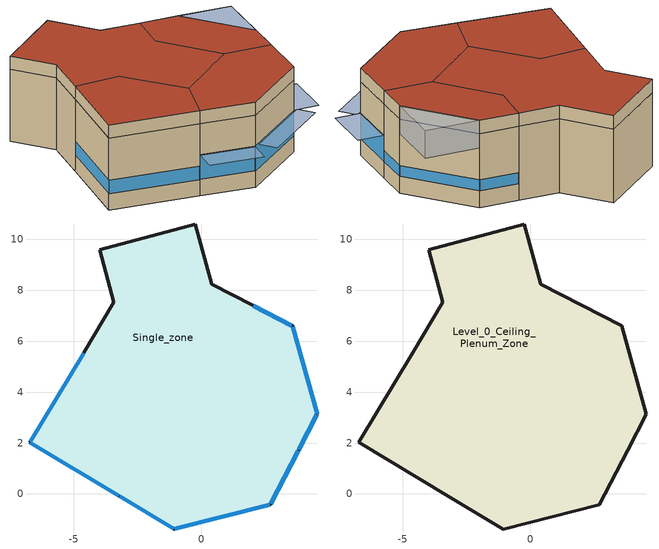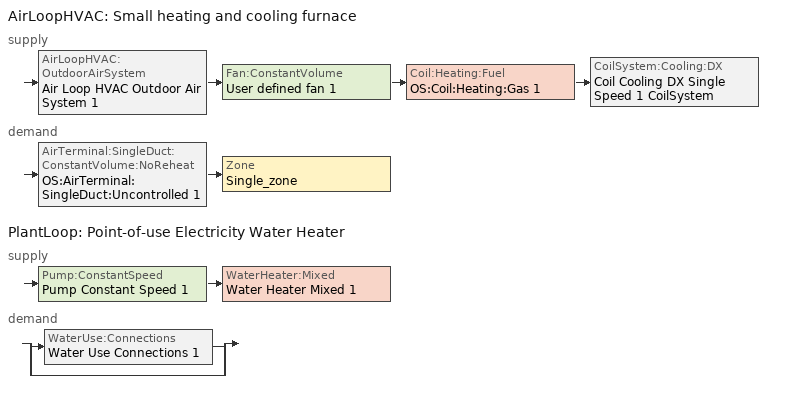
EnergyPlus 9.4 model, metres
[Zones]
Single_zone
 floor ground (SLAB-ON-GRADE-FLOOR): 2.02,7.4 3.58,6.6 4.55,3.13 3.82,1.72 1.88,2.7 1.05,5.8 z0; -0.23,10.6 0.4,8.23 2.02,7.4 1.05,5.8 1.88,2.7 -1.75,1.69 -2.67,4.77 -4.61,5.55 -3.44,7.52 -3.99,9.59 z0; 1.88,2.7 3.82,1.72 2.71,-0.41 -1.07,-1.37 -3.22,-0.08 -1.75,1.69 z0; -4.61,5.55 -2.67,4.77 -1.75,1.69 -3.22,-0.08 -6.73,2.02 z0
 wall outside (EXTERIOR-WALL): 3.58,6.6 2.02,7.4 0.4,8.23 -0.23,10.6 -3.99,9.59 -3.44,7.52 -4.61,5.55 -6.73,2.02 -3.22,-0.08 -1.07,-1.37 2.71,-0.41 3.82,1.72 4.55,3.13 3.58,6.6 z0:3.35
 window (3'0" x 3'0" Double pane  Alum Construction): 3.56,6.61 2.04,7.39 / 3.83,1.74 4.54,3.11 z0.76:1.26; 4.54,3.15 3.59,6.57 z0.76:1.25; -1.04,-1.37 2.69,-0.42 / -3.2,-0.1 -1.09,-1.36 / 2.73,-0.39 3.81,1.7 z0.76:1.92; -4.62,5.53 -6.72,2.04 / -6.71,2.01 -3.24,-0.07 z0.76:1.38
 ceiling to Level_0_Ceiling_Plenum_Zone (Default interior ceiling): 3.82,1.72 4.55,3.13 3.58,6.6 2.02,7.4 1.05,5.8 1.88,2.7 z3.35; -1.75,1.69 1.88,2.7 1.05,5.8 2.02,7.4 0.4,8.23 -0.23,10.6 -3.99,9.59 -3.44,7.52 -4.61,5.55 -2.67,4.77 z3.35; -1.07,-1.37 2.71,-0.41 3.82,1.72 1.88,2.7 -1.75,1.69 -3.22,-0.08 z3.35; -3.22,-0.08 -1.75,1.69 -2.67,4.77 -4.61,5.55 -6.73,2.02 z3.35
Level_0_Ceiling_Plenum_Zone
 wall outside (EXTERIOR-WALL): 3.58,6.6 2.02,7.4 0.4,8.23 -0.23,10.6 -3.99,9.59 -3.44,7.52 -4.61,5.55 -6.73,2.02 -3.22,-0.08 -1.07,-1.37 2.71,-0.41 3.82,1.72 4.55,3.13 3.58,6.6 z3.35:3.96
 roof outside (EXTERIOR-ROOF): 3.82,1.72 4.55,3.13 3.58,6.6 2.02,7.4 1.05,5.8 1.88,2.7 z3.96; -1.75,1.69 1.88,2.7 1.05,5.8 2.02,7.4 0.4,8.23 -0.23,10.6 -3.99,9.59 -3.44,7.52 -4.61,5.55 -2.67,4.77 z3.96; -1.07,-1.37 2.71,-0.41 3.82,1.72 1.88,2.7 -1.75,1.69 -3.22,-0.08 z3.96; -3.22,-0.08 -1.75,1.69 -2.67,4.77 -4.61,5.55 -6.73,2.02 z3.96
shading: 4.55,3.13 5.76,5.46 / 5.76,5.46 3.58,6.6 z2.71:3.96; 3.58,6.6 4.55,3.13 z3.35:3.96; -0.6,-2.19 3.13,-1.24 2.92,-0.42 -0.81,-1.37 z1.92; 4.55,3.13 5.76,5.46 3.58,6.6 z3.96; -1.69,-2.36 -1.09,-1.36 -3.2,-0.1 -3.8,-1.09 z1.92; 3.76,-0.93 4.84,1.16 3.81,1.7 2.73,-0.39 z1.92
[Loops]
AirLoopHVAC 'Small heating and cooling furnace'
 supply: AirLoopHVAC:OutdoorAirSystem 'Air Loop HVAC Outdoor Air System 1' > Fan:ConstantVolume 'User defined fan 1' > Coil:Heating:Fuel 'OS:Coil:Heating:Gas 1' > CoilSystem:Cooling:DX 'Coil Cooling DX Single Speed 1 CoilSystem'
 demand: AirTerminal:SingleDuct:ConstantVolume:NoReheat 'OS:AirTerminal:SingleDuct:Uncontrolled 1' > Zone 'Single_zone'
PlantLoop 'Point-of-use Electricity Water Heater'
 supply: Pump:ConstantSpeed 'Pump Constant Speed 1' > WaterHeater:Mixed 'Water Heater Mixed 1'
 demand: split
  | WaterUse:Connections 'Water Use Connections 1'
  | bypass
[Building]
East entrance bldg v2: North Axis {deg}=0
[Site:Location]
Denver Centennial  Golden   Nr: Latitude {deg}=39.74; Longitude {deg}=-105.18; Time Zone {hr}=-7; Elevation {m}=1829
[SizingPeriod:DesignDay] Day of Month=21; Dry-Bulb Temperature Range Modifier Type=DefaultMultipliers; Barometric Pressure {Pa}=81198; Rain Indicator=No; Snow Indicator=No; Daylight Saving Time Indicator=No
Name | Month | Day Type | Maximum Dry-Bulb Temperature {C} | Daily Dry-Bulb Temperature Range {deltaC} | Humidity Condition Type | Wetbulb or DewPoint at Maximum Dry-Bulb {C} | Wind Speed {m/s} | Wind Direction {deg} | Solar Model Indicator | ASHRAE Clear Sky Optical Depth for Beam Irradiance (taub) | ASHRAE Clear Sky Optical Depth for Diffuse Irradiance (taud) | Enthalpy at Maximum Dry-Bulb {J/kg} | Sky Clearness
Denver Centennial  Golden   N Ann Clg .4% Condns DB=>MWB | 7 | SummerDesignDay | 33 | 15.2 | Wetbulb | 15.7 | 4.9 | 0 | ASHRAETau | 0.424 | 2.025
Denver Centennial  Golden   N Ann Clg .4% Condns DP=>MDB | 7 | SummerDesignDay | 20.2 | 15.2 | Dewpoint | 16.1 | 4.9 | 0 | ASHRAETau | 0.424 | 2.025
Denver Centennial  Golden   N Ann Clg .4% Condns Enth=>MDB | 7 | SummerDesignDay | 27.3 | 15.2 | Enthalpy |  | 4.9 | 0 | ASHRAETau | 0.424 | 2.025 | 59700
Denver Centennial  Golden   N Ann Clg .4% Condns WB=>MDB | 7 | SummerDesignDay | 27.3 | 15.2 | Wetbulb | 18.4 | 4.9 | 0 | ASHRAETau | 0.424 | 2.025
Denver Centennial  Golden   N Ann Htg 99.6% Condns DB | 12 | WinterDesignDay | -18.8 | 0 | Wetbulb | -18.8 | 3 | 340 | ASHRAEClearSky |  |  |  | 0
Denver Centennial  Golden   N Ann Htg Wind 99.6% Condns WS=>MCDB | 12 | WinterDesignDay | 3.9 | 0 | Wetbulb | 3.9 | 12.2 | 340 | ASHRAEClearSky |  |  |  | 0
Denver Centennial  Golden   N Ann Hum_n 99.6% Condns DP=>MCDB | 12 | WinterDesignDay | -10.9 | 0 | Dewpoint | -21.6 | 3 | 340 | ASHRAEClearSky |  |  |  | 0
[Material]
Name | Roughness | Thickness {m} | Conductivity {W/m-K} | Density {kg/m3} | Specific Heat {J/kg-K} | Thermal Absorptance | Solar Absorptance | Visible Absorptance
Built-up Roofing - 3/8 in. | Rough | 0.009525 | 0.16 | 1120 | 1460 | 0.9 | 0.7 | 0.7
Expanded Polystyrene - Extruded - 1 in. | MediumSmooth | 0.0254 | 0.029 | 29 | 1210 | 0.9 | 0.7 | 0.7
Gypsum Board - 3/4 in. | MediumSmooth | 0.01905 | 0.16 | 800 | 1090 | 0.9 | 0.7 | 0.7
Gypsum Board - 5/8 in. | MediumSmooth | 0.015875 | 0.16 | 800 | 1090 | 0.9 | 0.7 | 0.7
Hardboard - High Density - Standard-tempered Grade - 3/4 in. | Smooth | 0.01905 | 0.144 | 1010 | 1340 | 0.9 | 0.7 | 0.7
Lightweight Concrete - 6 in. - 80 lb/ft3 | MediumRough | 0.1524 | 0.53 | 1281.48 | 840 | 0.9 | 0.7 | 0.7
Mineral Fiber Batt Insulation - 10 in. | VeryRough | 0.254 | 0.05 | 19 | 960 | 0.9 | 0.7 | 0.7
Stuco | Rough | 0.013 | 0.721139 | 2659 | 837 | 0.5 | 0.5 | 0.5
Vegetable Fiber Board  Sheathing - Intermediate Density - 1/2 in. | Smooth | 0.0127 | 0.057 | 350 | 1300 | 0.9 | 0.7 | 0.7
Wood-Framed - 4 in. Studs - 16 in. OC - R-0 Cavity Insulation | Smooth | 0.0889 | 0.367217 | 126.145 | 1556.29 | 0.9 | 0.7 | 0.7
Wood-Framed - 4 in. Studs - 16 in. OC - R-11 Cavity Insulation | Smooth | 0.0889 | 0.0603344 | 126.145 | 1556.29 | 0.9 | 0.7 | 0.7
[WindowMaterial:SimpleGlazingSystem]
3'0" x 3'0" Double pane  Alum Material: U-Factor {W/m2-K}=2.49844; Solar Heat Gain Coefficient=0.38
[Construction]
3'0" x 3'0" Double pane  Alum Construction: 3'0" x 3'0" Double pane  Alum Material
Default interior ceiling: Gypsum Board - 3/4 in.
EXTERIOR-ROOF: Built-up Roofing - 3/8 in., Hardboard - High Density - Standard-tempered Grade - 3/4 in., Mineral Fiber Batt Insulation - 10 in., Vegetable Fiber Board  Sheathing - Intermediate Density - 1/2 in.
EXTERIOR-WALL: Stuco, Expanded Polystyrene - Extruded - 1 in., Wood-Framed - 4 in. Studs - 16 in. OC - R-11 Cavity Insulation, Gypsum Board - 5/8 in.
INTERIOR-WALL: Gypsum Board - 5/8 in., Wood-Framed - 4 in. Studs - 16 in. OC - R-0 Cavity Insulation, Gypsum Board - 5/8 in.
SLAB-ON-GRADE-FLOOR: Lightweight Concrete - 6 in. - 80 lb/ft3
[Zone]
Name | Floor Area {m2} | Part of Total Floor Area
Level_0_Ceiling_Plenum_Zone | 150 | No
Single_zone |  | Yes
[InternalMass] Construction=INTERIOR-WALL; Zone or ZoneList=Single_zone
Name | Surface Area {m2}
Merged Entryway  Wall 1 - Smalloffice 1 Wall 5 | 7.29742
Merged Entryway  Wall 2 - Openarea 1 Wall 9 | 10.7443
Merged Entryway  Wall 3 - Openarea 1 Wall 8 | 6.26247
Merged Openarea 1 Wall 1 - Utility1 Wall 3 | 10.7905
Merged Openarea 1 Wall 10 - Smalloffice 1 Wall 4 | 12.6478
Merged Openarea 1 Wall 2 - Utility1 Wall 2 | 7.01056
Merged Smalloffice 1 Wall 3 - Utility1 Wall 4 | 7.71156
[People] Zone or ZoneList=Single_zone; Number of People Calculation Method=People; Fraction Radiant=0.3; Activity Level Schedule=Default People Activity Schedule Very Low Activity - Seated Passive
Name | Number of People Schedule | Number of People
Open area 1 Occupant 1; Small office 1 Occupant 1 | Office Space Occupancy | 1
People 4 | Office Space Occupancy | 4
People 5; People 6 | Core Zone Occupancy | 1
[Lights] Zone or ZoneList=Single_zone; Schedule=Building Lights; Design Level Calculation Method=LightingLevel; Fraction Radiant=0.3
Name | Lighting Level {W}
Entry way  Luminaire 1; Open area 1 Luminaire 3 | 43.2
Lights 5; Lights 7 | 56.32
Lights 6; Utility 1 Luminaire 1 | 84.48
Lights 8 | 50
Open area 1 Luminaire 1; Open area 1 Luminaire 2 | 168.96
Small office 1 Luminaire 1 | 500
Small office 1 Luminaire 2 | 129.6
Utility 1 Luminaire 2 | 64.8
[ElectricEquipment] Zone or ZoneList=Single_zone; Schedule=Building_Plug_Load; Design Level Calculation Method=EquipmentLevel; Fraction Radiant=0.3
Name | Design Level {W}
Electric Equipment 10 | 480
Electric Equipment 11; Small office 1 Plug Load 1 | 60
Electric Equipment 12 | 156
Electric Equipment 13; Open area 1 Plug Load 3 | 75
Electric Equipment 14 | 5
Electric Equipment 15; Open area 1 Plug Load 2 | 73
Electric Equipment 16; Small office 1 Plug Load 2 | 90
Electric Equipment 9; Open area 1 Plug Load 4 | 48
Open area 1 Plug Load 1 | 10
Open area 1 Plug Load 5 | 130
Open area 1 Plug Load 6 | 960
Small office 1 Plug Load 3 | 52
[ZoneInfiltration:DesignFlowRate] Zone or ZoneList=Single_zone; Schedule=Infiltration Schedule 100% 24/7-365; Design Flow Rate Calculation Method=Flow/Zone
Name | Design Flow Rate {m3/s} | Constant Term Coefficient
Entry way Leaky Bldg Infiltration 1 | 0.0473428
Open area Leaky Bldg Infiltration 1 | 0.0643309 | 1
Small office Leaky Bldg Infiltration 1 | 0.0450397
Utility Leaky Bldg Infiltration 1 | 0.0419736
[ZoneControl:Thermostat]
Single_zone Thermostat: Zone or ZoneList=Single_zone; Control Type Schedule=Single_zone Thermostat Schedule; Control 1=Single_zone Thermostat
[ThermostatSetpoint:DualSetpoint]
Single_zone Thermostat: Heating Setpoint Temperature Schedule=Space Thermostat Heating Setpoint; Cooling Setpoint Temperature Schedule=Space Thermostat Cooling Setpoint
[AirTerminal:SingleDuct:ConstantVolume:NoReheat]
OS:AirTerminal:SingleDuct:Uncontrolled 1: Availability Schedule=Always_On_Discrete_1; Maximum Air Flow Rate {m3/s}=AutoSize
[ZoneHVAC:Baseboard:Convective:Electric]
Elec Baseboard: Availability Schedule=Always_On_Discrete_1; Heating Design Capacity {W}=1500; Efficiency=0.9
[Zone equipment]
Single_zone: OS:AirTerminal:SingleDuct:Uncontrolled 1, Elec Baseboard
[Sizing:Zone]
Single_zone: Zone Cooling Design Supply Air Temperature Input Method=SupplyAirTemperature; Zone Cooling Design Supply Air Temperature {C}=12.7778; Zone Cooling Design Supply Air Temperature Difference {deltaC}=11.11; Zone Heating Design Supply Air Temperature Input Method=SupplyAirTemperature; Zone Heating Design Supply Air Temperature {C}=40; Zone Heating Design Supply Air Temperature Difference {deltaC}=11.11; Zone Cooling Design Supply Air Humidity Ratio {kgWater/kgDryAir}=0.0085; Zone Heating Design Supply Air Humidity Ratio {kgWater/kgDryAir}=0.008; Design Specification Outdoor Air Object=Design Specification Outdoor Air 2; Cooling Design Air Flow Method=DesignDay; Cooling Design Air Flow Rate {m3/s}=0.0755116; Cooling Minimum Air Flow per Zone Floor Area {m3/s-m2}=0.000762; Cooling Minimum Air Flow {m3/s}=0.471947; Cooling Minimum Air Flow Fraction=0.12; Heating Design Air Flow Method=DesignDay; Heating Design Air Flow Rate {m3/s}=0.0755116; Heating Maximum Air Flow per Zone Floor Area {m3/s-m2}=0.002032; Heating Maximum Air Flow {m3/s}=0.141584; Heating Maximum Air Flow Fraction=0.3; Design Specification Zone Air Distribution Object=Single_zone Design Spec Zone Air Dist; Account for Dedicated Outdoor Air System=No; Dedicated Outdoor Air System Control Strategy=NeutralSupplyAir; Dedicated Outdoor Air Low Setpoint Temperature for Design {C}=autosize; Dedicated Outdoor Air High Setpoint Temperature for Design {C}=autosize
[DesignSpecification:ZoneAirDistribution]
Single_zone Design Spec Zone Air Dist: Zone Air Distribution Effectiveness in Cooling Mode=1; Zone Air Distribution Effectiveness in Heating Mode=1
[Controller:MechanicalVentilation]
Controller Mechanical Ventilation 1: Availability Schedule=Always_On_1; Demand Controlled Ventilation=No; System Outdoor Air Method=ZoneSum; Zone or ZoneList 1=Single_zone; Design Specification Outdoor Air Object Name 1=Design Specification Outdoor Air 2; Design Specification Zone Air Distribution Object Name 1=Single_zone Design Spec Zone Air Dist
[DesignSpecification:OutdoorAir]
Design Specification Outdoor Air 2: Outdoor Air Method=Sum; Outdoor Air Flow per Person {m3/s-person}=0.00943895; Outdoor Air Flow per Zone Floor Area {m3/s-m2}=0; Outdoor Air Flow per Zone {m3/s}=0; Outdoor Air Flow Air Changes per Hour {1/hr}=0
[AirLoopHVAC]
Small heating and cooling furnace: Design Supply Air Flow Rate {m3/s}=AutoSize
[Sizing:System]
Small heating and cooling furnace: Type of Load to Size On=Sensible; Design Outdoor Air Flow Rate {m3/s}=Autosize; Central Heating Maximum System Air Flow Ratio=0.3; Preheat Design Temperature {C}=7; Preheat Design Humidity Ratio {kgWater/kgDryAir}=0.008; Precool Design Temperature {C}=12.8; Precool Design Humidity Ratio {kgWater/kgDryAir}=0.008; Central Cooling Design Supply Air Temperature {C}=12.8; Central Heating Design Supply Air Temperature {C}=40; Type of Zone Sum to Use=NonCoincident; 100% Outdoor Air in Cooling=No; 100% Outdoor Air in Heating=No; Central Cooling Design Supply Air Humidity Ratio {kgWater/kgDryAir}=0.0085; Central Heating Design Supply Air Humidity Ratio {kgWater/kgDryAir}=0.008; Cooling Supply Air Flow Rate Method=DesignDay; Cooling Supply Air Flow Rate {m3/s}=0; Cooling Supply Air Flow Rate Per Floor Area {m3/s-m2}=0.00996765; Cooling Fraction of Autosized Cooling Supply Air Flow Rate=1; Cooling Supply Air Flow Rate Per Unit Cooling Capacity {m3/s-W}=3.94755e-05; Heating Supply Air Flow Rate Method=DesignDay; Heating Supply Air Flow Rate {m3/s}=0; Heating Supply Air Flow Rate Per Floor Area {m3/s-m2}=0.00996765; Heating Fraction of Autosized Heating Supply Air Flow Rate=1; Heating Fraction of Autosized Cooling Supply Air Flow Rate=1; Heating Supply Air Flow Rate Per Unit Heating Capacity {m3/s-W}=3.15882e-05; System Outdoor Air Method=ZoneSum; Zone Maximum Outdoor Air Fraction=1; Cooling Design Capacity Method=CoolingDesignCapacity; Cooling Design Capacity {W}=Autosize; Cooling Design Capacity Per Floor Area {W/m2}=234.7; Fraction of Autosized Cooling Design Capacity=1; Heating Design Capacity Method=HeatingDesignCapacity; Heating Design Capacity {W}=Autosize; Heating Design Capacity Per Floor Area {W/m2}=157; Fraction of Autosized Heating Design Capacity=1; Central Cooling Capacity Control Method=OnOff
[AvailabilityManager:Scheduled] Schedule=Always_On
Small heating and cooling furnace Availability Manager; Air Loop HVAC Outdoor Air System 1 Availability Manager
[Controller:OutdoorAir]
Controller Outdoor Air 1: Minimum Outdoor Air Flow Rate {m3/s}=Autosize; Maximum Outdoor Air Flow Rate {m3/s}=Autosize; Economizer Control Type=NoEconomizer; Economizer Control Action Type=ModulateFlow; Economizer Maximum Limit Dry-Bulb Temperature {C}=28; Economizer Maximum Limit Enthalpy {J/kg}=64000; Economizer Minimum Limit Dry-Bulb Temperature {C}=-100; Lockout Type=NoLockout; Minimum Limit Type=FixedMinimum; Mechanical Ventilation Controller=Controller Mechanical Ventilation 1; High Humidity Control=No; Control High Indoor Humidity Based on Outdoor Humidity Ratio=Yes; Heat Recovery Bypass Control Type=BypassWhenOAFlowGreaterThanMinimum
[SetpointManager:MixedAir]
Mixed Air OS Default SPM: Control Variable=Temperature; Setpoint Node or NodeList=Mixed Air
[Fan:ConstantVolume]
User defined fan 1: Availability Schedule=Always_On; Fan Total Efficiency=0.7; Pressure Rise {Pa}=311.361; Maximum Flow Rate {m3/s}=AutoSize; Motor Efficiency=0.8574; Motor In Airstream Fraction=1
[SetpointManager:SingleZone:Reheat] Control Variable=Temperature; Minimum Supply Air Temperature {C}=12.7778; Maximum Supply Air Temperature {C}=40.5556; Control Zone=Single_zone
Name | Setpoint Node or NodeList
Fan Outlet OS Default SPM | Fan Outlet
Htg Coil Outlet OS Default SPM | Htg Coil Outlet
OS:SetpointManager:SingleZone:Reheat 1 | Furnace Outlet
[Coil:Heating:Fuel]
OS:Coil:Heating:Gas 1: Availability Schedule=Always_On_1; Fuel Type=NaturalGas; Burner Efficiency=0.95; Nominal Capacity {W}=AutoSize; Parasitic Electric Load {W}=0; Parasitic Fuel Load {W}=0
[CoilSystem:Cooling:DX]
Coil Cooling DX Single Speed 1 CoilSystem: Availability Schedule=Always_On; Cooling Coil=Coil Cooling DX Single Speed 1
[Coil:Cooling:DX:SingleSpeed]
Coil Cooling DX Single Speed 1: Availability Schedule=Always_On; Gross Rated Total Cooling Capacity {W}=Autosize; Gross Rated Sensible Heat Ratio=Autosize; Gross Rated Cooling COP {W/W}=4.1; Rated Air Flow Rate {m3/s}=Autosize; Rated Evaporator Fan Power Per Volume Flow Rate {W/(m3/s)}=773.3; Total Cooling Capacity Function of Temperature Curve=ptac_coil_clg_dx_1spd_clg_curve_f_of_temp 1; Total Cooling Capacity Function of Flow Fraction Curve=ptac_coil_clg_dx_1spd_clg_curve_f_of_flow 1; Energy Input Ratio Function of Temperature Curve=ptac_coil_clg_dx_1spd_energy_input_ratio_f_of_temp 1; Energy Input Ratio Function of Flow Fraction Curve=ptac_coil_clg_dx_1spd_energy_input_ratio_f_of_flow 1; Part Load Fraction Correlation Curve=ptac_coil_clg_dx_1spd_part_load_fraction 1; Maximum Cycling Rate {cycles/hr}=1; Latent Capacity Time Constant {s}=0; Condenser Type=AirCooled; Evaporative Condenser Effectiveness=0; Evaporative Condenser Air Flow Rate {m3/s}=Autosize; Evaporative Condenser Pump Rated Power Consumption {W}=Autosize; Crankcase Heater Capacity {W}=0; Maximum Outdoor Dry-Bulb Temperature for Crankcase Heater Operation {C}=5.68434e-14; Basin Heater Capacity {W/K}=0; Basin Heater Setpoint Temperature {C}=10
[PlantLoop]
Point-of-use Electricity Water Heater: Fluid Type=Water; Plant Equipment Operation Scheme=Point-of-use Electricity Water Heater Operation Schemes; Maximum Loop Temperature {C}=100; Minimum Loop Temperature {C}=0; Maximum Loop Flow Rate {m3/s}=Autosize; Minimum Loop Flow Rate {m3/s}=0; Plant Loop Volume {m3}=Autocalculate; Load Distribution Scheme=Optimal; Plant Loop Demand Calculation Scheme=SingleSetpoint
[Sizing:Plant]
Point-of-use Electricity Water Heater: Loop Type=Heating; Design Loop Exit Temperature {C}=48.8889; Loop Design Temperature Difference {deltaC}=11.1111; Sizing Option=NonCoincident; Zone Timesteps in Averaging Window=1; Coincident Sizing Factor Mode=None
[Pump:ConstantSpeed]
Pump Constant Speed 1: Design Flow Rate {m3/s}=Autosize; Design Pump Head {Pa}=89672; Design Power Consumption {W}=Autosize; Motor Efficiency=0.9; Fraction of Motor Inefficiencies to Fluid Stream=0; Pump Control Type=Intermittent; Design Power Sizing Method=PowerPerFlowPerPressure; Design Electric Power per Unit Flow Rate {W/(m3/s)}=348701.1; Design Shaft Power per Unit Flow Rate per Unit Head {W/((m3/s)-Pa)}=1.28205
[WaterHeater:Mixed]
Water Heater Mixed 1: Tank Volume {m3}=0.3785; Setpoint Temperature Schedule=Point-of-use Electricity Water Heater Water Temp - 120.0F; Deadband Temperature Difference {deltaC}=2; Maximum Temperature Limit {C}=82.22; Heater Control Type=Cycle; Heater Maximum Capacity {W}=845000; Heater Ignition Minimum Flow Rate {m3/s}=0; Heater Ignition Delay {s}=0; Heater Fuel Type=Electricity; Heater Thermal Efficiency=0.98; Off Cycle Parasitic Fuel Consumption Rate {W}=0; Off Cycle Parasitic Fuel Type=Electricity; Off Cycle Parasitic Heat Fraction to Tank=0; On Cycle Parasitic Fuel Consumption Rate {W}=0; On Cycle Parasitic Fuel Type=Electricity; On Cycle Parasitic Heat Fraction to Tank=0; Ambient Temperature Indicator=Schedule; Ambient Temperature Schedule=Water Heater Ambient Temp Schedule - 70F; Off Cycle Loss Coefficient to Ambient Temperature {W/K}=0; Off Cycle Loss Fraction to Zone=1; On Cycle Loss Coefficient to Ambient Temperature {W/K}=0; On Cycle Loss Fraction to Zone=1; Use Side Effectiveness=1; Source Side Effectiveness=1; Use Side Design Flow Rate {m3/s}=Autosize; Source Side Design Flow Rate {m3/s}=Autosize; Indirect Water Heating Recovery Time {hr}=1.5; Source Side Flow Control Mode=IndirectHeatPrimarySetpoint
[WaterUse:Connections]
Water Use Connections 1: Water Use Equipment 1=Utility 1 Water Fixture 1; Water Use Equipment 2=Utility 1 Water Fixture 2
[WaterUse:Equipment] Flow Rate Fraction Schedule=Building Water Use; Zone=Single_zone
Name | Peak Flow Rate {m3/s} | Target Temperature Schedule
Utility 1 Water Fixture 1 | 1.68222e-05 | 6.056 L/s Toilet mixed temp 40.0F
Utility 1 Water Fixture 2 | 1.7525e-05 | 0.06309 m^3/hr Faucet mixed temp 100.0F
[PlantEquipmentOperationSchemes]
Point-of-use Electricity Water Heater Operation Schemes: Control Scheme 1=Point-of-use Electricity Water Heater Heating Operation Scheme; Control Scheme 1 Schedule=Always_On
[PlantEquipmentOperation:HeatingLoad]
Point-of-use Electricity Water Heater Heating Operation Scheme: Load Range 1 Lower Limit {W}=0; Load Range 1 Upper Limit {W}=1000000000; Range 1 Equipment List=Point-of-use Electricity Water Heater Heating Equipment List
[PlantEquipmentList]
Point-of-use Electricity Water Heater Heating Equipment List: Water Heater Mixed 1
[SetpointManager:Scheduled]
Setpoint Manager Scheduled 2: Control Variable=Temperature; Schedule=Point-of-use Electricity Water Heater Water Temp - 120.0F
[Schedule:Day:Interval]
Building Lights Default Weekday Schedule: No, 07:00, 0.2, 16:00, 0.9, 18:00, 0.7, 20:00, 0.5, 24:00, 0.2
Building Lights Summer Design Day 1; Building_Plug_Load Summer Design Day 1; Schedule Day 4; Space Occupancy Summer Design Day 1; Space Occupancy Winter Design Day 1: No, 24:00, 1
Building Lights Winter Design Day 1; All Weekends 9; Building_Plug_Load Winter Design Day 1; Schedule Day 8: No, 24:00, 0
All Weekends 13; Space Thermostat Heating Setpoint Default Weekday Schedule: No, 24:00, 18.3333
Space Thermostat Heating Setpoint Summer Design Day 1; Space Thermostat Heating Setpoint Winter Design Day 1: No, 24:00, 22.1111
All Weekends 12; Space Thermostat Cooling Setpoint Default Weekday Schedule: No, 24:00, 23.8889
Space Thermostat Cooling Setpoint Summer Design Day 1; Space Thermostat Cooling Setpoint Winter Design Day 1: No, 24:00, 22.7778
All Weekends 10; Schedule Day 7: No, 24:00, 0.3
All Weekends 8: No, 24:00, 0.25
Building_Plug_Load Default Weekday Schedule: No, 06:15, 0.3, 17:00, 0.9, 24:00, 0.3
Building Water Use Default Weekday Schedule: No, 06:45, 0, 17:00, 0.1525, 24:00, 0
Point-of-use Electricity Water Heater Water Temp Default: No, 24:00, 48.8889
Schedule Day 1: No, 24:00, 4.44444
Schedule Day 2: No, 24:00, 37.7778
Schedule Day 5: No, 24:00, 120
Schedule Day 6: No, 07:00, 0.1, 16:00, 0.3, 24:00, 0.1
Space Occupancy Default Weekday Schedule: No, 07:00, 0.25, 16:15, 0.5, 18:00, 1, 24:00, 0.25
Water Heater Ambient Temp Schedule - 70F Default: No, 24:00, 21.1111
[Schedule:Week:Daily]
Building Lights Week Rule - Jan1-Dec31: Building Lights Default Weekday Schedule, Building Lights Default Weekday Schedule, Building Lights Default Weekday Schedule, Building Lights Default Weekday Schedule, Building Lights Default Weekday Schedule, Building Lights Default Weekday Schedule, Building Lights Default Weekday Schedule, Building Lights Default Weekday Schedule, Building Lights Summer Design Day 1, Building Lights Winter Design Day 1, Building Lights Default Weekday Schedule, Building Lights Default Weekday Schedule
Space Thermostat Heating Setpoint Week Rule - Jan1-Dec31: All Weekends 13, Space Thermostat Heating Setpoint Default Weekday Schedule, Space Thermostat Heating Setpoint Default Weekday Schedule, Space Thermostat Heating Setpoint Default Weekday Schedule, Space Thermostat Heating Setpoint Default Weekday Schedule, Space Thermostat Heating Setpoint Default Weekday Schedule, All Weekends 13, Space Thermostat Heating Setpoint Default Weekday Schedule, Space Thermostat Heating Setpoint Summer Design Day 1, Space Thermostat Heating Setpoint Winter Design Day 1, Space Thermostat Heating Setpoint Default Weekday Schedule, Space Thermostat Heating Setpoint Default Weekday Schedule
Space Thermostat Cooling Setpoint Week Rule - Jan1-Dec31: All Weekends 12, Space Thermostat Cooling Setpoint Default Weekday Schedule, Space Thermostat Cooling Setpoint Default Weekday Schedule, Space Thermostat Cooling Setpoint Default Weekday Schedule, Space Thermostat Cooling Setpoint Default Weekday Schedule, Space Thermostat Cooling Setpoint Default Weekday Schedule, All Weekends 12, Space Thermostat Cooling Setpoint Default Weekday Schedule, Space Thermostat Cooling Setpoint Summer Design Day 1, Space Thermostat Cooling Setpoint Winter Design Day 1, Space Thermostat Cooling Setpoint Default Weekday Schedule, Space Thermostat Cooling Setpoint Default Weekday Schedule
0.06309 m^3/hr Faucet mixed temp 100.0F Week Rule - Jan1-Dec31: Schedule Day 2, Schedule Day 2, Schedule Day 2, Schedule Day 2, Schedule Day 2, Schedule Day 2, Schedule Day 2, Schedule Day 2, Schedule Day 7, Schedule Day 2, Schedule Day 2, Schedule Day 2
6.056 L/s Toilet mixed temp 40.0F Week Rule - Jan1-Dec31: Schedule Day 1, Schedule Day 1, Schedule Day 1, Schedule Day 1, Schedule Day 1, Schedule Day 1, Schedule Day 1, Schedule Day 1, Schedule Day 1, Schedule Day 1, Schedule Day 1, Schedule Day 1
Building_Plug_Load Week Rule - Jan1-Dec31: All Weekends 10, Building_Plug_Load Default Weekday Schedule, Building_Plug_Load Default Weekday Schedule, Building_Plug_Load Default Weekday Schedule, Building_Plug_Load Default Weekday Schedule, Building_Plug_Load Default Weekday Schedule, All Weekends 10, Building_Plug_Load Default Weekday Schedule, Building_Plug_Load Summer Design Day 1, Building_Plug_Load Winter Design Day 1, Building_Plug_Load Default Weekday Schedule, Building_Plug_Load Default Weekday Schedule
Building Water Use Week Rule - Jan1-Dec31: All Weekends 9, Building Water Use Default Weekday Schedule, Building Water Use Default Weekday Schedule, Building Water Use Default Weekday Schedule, Building Water Use Default Weekday Schedule, Building Water Use Default Weekday Schedule, All Weekends 9, Building Water Use Default Weekday Schedule, Building Water Use Default Weekday Schedule, Building Water Use Default Weekday Schedule, Building Water Use Default Weekday Schedule, Building Water Use Default Weekday Schedule
Core Zone Occupancy Week Rule - Jan1-Dec31: Schedule Day 8, Schedule Day 6, Schedule Day 6, Schedule Day 6, Schedule Day 6, Schedule Day 6, Schedule Day 8, Schedule Day 6, Schedule Day 6, Schedule Day 6, Schedule Day 6, Schedule Day 6
Default People Activity Schedule Very Low Activity - Seated Passive Week Rule - Jan1-Dec31: Schedule Day 5, Schedule Day 5, Schedule Day 5, Schedule Day 5, Schedule Day 5, Schedule Day 5, Schedule Day 5, Schedule Day 5, Schedule Day 5, Schedule Day 5, Schedule Day 5, Schedule Day 5
Infiltration Schedule 100% 24/7-365 Week Rule - Jan1-Dec31: Schedule Day 4, Schedule Day 4, Schedule Day 4, Schedule Day 4, Schedule Day 4, Schedule Day 4, Schedule Day 4, Schedule Day 4, Schedule Day 4, Schedule Day 4, Schedule Day 4, Schedule Day 4
Office Space Occupancy Week Rule - Jan1-Dec31: All Weekends 8, Space Occupancy Default Weekday Schedule, Space Occupancy Default Weekday Schedule, Space Occupancy Default Weekday Schedule, Space Occupancy Default Weekday Schedule, Space Occupancy Default Weekday Schedule, All Weekends 8, Space Occupancy Default Weekday Schedule, Space Occupancy Summer Design Day 1, Space Occupancy Winter Design Day 1, Space Occupancy Default Weekday Schedule, Space Occupancy Default Weekday Schedule
Point-of-use Electricity Water Heater Water Temp - 120.0F Week Rule - Jan1-Dec31: Point-of-use Electricity Water Heater Water Temp Default, Point-of-use Electricity Water Heater Water Temp Default, Point-of-use Electricity Water Heater Water Temp Default, Point-of-use Electricity Water Heater Water Temp Default, Point-of-use Electricity Water Heater Water Temp Default, Point-of-use Electricity Water Heater Water Temp Default, Point-of-use Electricity Water Heater Water Temp Default, Point-of-use Electricity Water Heater Water Temp Default, Point-of-use Electricity Water Heater Water Temp Default, Point-of-use Electricity Water Heater Water Temp Default, Point-of-use Electricity Water Heater Water Temp Default, Point-of-use Electricity Water Heater Water Temp Default
Water Heater Ambient Temp Schedule - 70F Week Rule - Jan1-Dec31: Water Heater Ambient Temp Schedule - 70F Default, Water Heater Ambient Temp Schedule - 70F Default, Water Heater Ambient Temp Schedule - 70F Default, Water Heater Ambient Temp Schedule - 70F Default, Water Heater Ambient Temp Schedule - 70F Default, Water Heater Ambient Temp Schedule - 70F Default, Water Heater Ambient Temp Schedule - 70F Default, Water Heater Ambient Temp Schedule - 70F Default, Water Heater Ambient Temp Schedule - 70F Default, Water Heater Ambient Temp Schedule - 70F Default, Water Heater Ambient Temp Schedule - 70F Default, Water Heater Ambient Temp Schedule - 70F Default
[Schedule:Year]
Building Lights: Building Lights Week Rule - Jan1-Dec31, 1, 1, 12, 31
Space Thermostat Heating Setpoint: Space Thermostat Heating Setpoint Week Rule - Jan1-Dec31, 1, 1, 12, 31
Space Thermostat Cooling Setpoint: Space Thermostat Cooling Setpoint Week Rule - Jan1-Dec31, 1, 1, 12, 31
0.06309 m^3/hr Faucet mixed temp 100.0F: 0.06309 m^3/hr Faucet mixed temp 100.0F Week Rule - Jan1-Dec31, 1, 1, 12, 31
6.056 L/s Toilet mixed temp 40.0F: 6.056 L/s Toilet mixed temp 40.0F Week Rule - Jan1-Dec31, 1, 1, 12, 31
Building_Plug_Load: Building_Plug_Load Week Rule - Jan1-Dec31, 1, 1, 12, 31
Building Water Use: Building Water Use Week Rule - Jan1-Dec31, 1, 1, 12, 31
Core Zone Occupancy: Core Zone Occupancy Week Rule - Jan1-Dec31, 1, 1, 12, 31
Default People Activity Schedule Very Low Activity - Seated Passive: Default People Activity Schedule Very Low Activity - Seated Passive Week Rule - Jan1-Dec31, 1, 1, 12, 31
Infiltration Schedule 100% 24/7-365: Infiltration Schedule 100% 24/7-365 Week Rule - Jan1-Dec31, 1, 1, 12, 31
Office Space Occupancy: Office Space Occupancy Week Rule - Jan1-Dec31, 1, 1, 12, 31
Point-of-use Electricity Water Heater Water Temp - 120.0F: Point-of-use Electricity Water Heater Water Temp - 120.0F Week Rule - Jan1-Dec31, 1, 1, 12, 31
Water Heater Ambient Temp Schedule - 70F: Water Heater Ambient Temp Schedule - 70F Week Rule - Jan1-Dec31, 1, 1, 12, 31
[Schedule:Compact]
Single_zone Thermostat Schedule: Through: 12/31, For: AllDays, Until: 24:00, 4
[Schedule:Constant]
Always_On_1; Always_On; Always_On_Discrete_1: Schedule Type Limits 1, 1
[Curve:Biquadratic] Minimum Value of x=17; Maximum Value of x=22; Minimum Value of y=13; Maximum Value of y=46
Name | Coefficient1 Constant | Coefficient2 x | Coefficient3 x**2 | Coefficient4 y | Coefficient5 y**2 | Coefficient6 x*y
ptac_coil_clg_dx_1spd_clg_curve_f_of_temp 1 | 0.42415 | 0.04426 | -0.00042 | 0.00333 | -8e-005 | -0.00021
ptac_coil_clg_dx_1spd_energy_input_ratio_f_of_temp 1 | 1.23649 | -0.02431 | 0.00057 | -0.01434 | 0.00063 | -0.00038
[Curve:Quadratic]
Name | Coefficient1 Constant | Coefficient2 x | Coefficient3 x**2 | Minimum Value of x | Maximum Value of x
ptac_coil_clg_dx_1spd_clg_curve_f_of_flow 1 | 0.77136 | 0.34053 | -0.11088 | 0.75918 | 1.13877
ptac_coil_clg_dx_1spd_energy_input_ratio_f_of_flow 1 | 1.2055 | -0.32953 | 0.12308 | 0.75918 | 1.13877
ptac_coil_clg_dx_1spd_part_load_fraction 1 | 0.771 | 0.229 | 0 | 0 | 1
